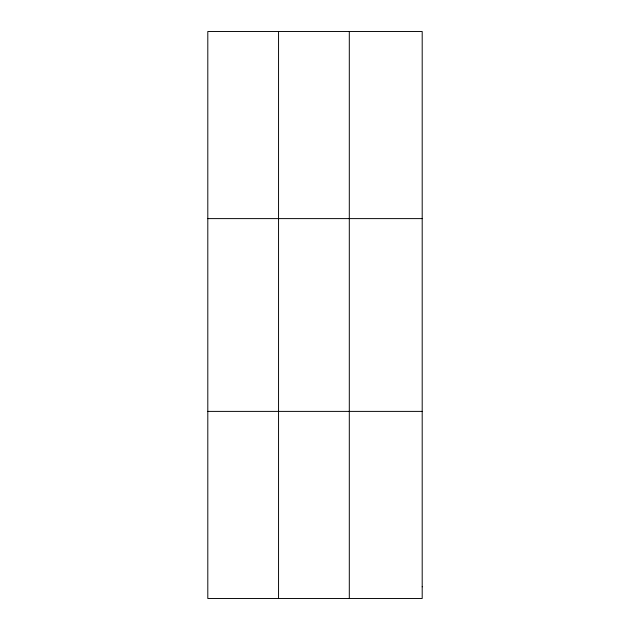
<?xml version="1.0" encoding="UTF-8"?>
<svg xmlns="http://www.w3.org/2000/svg" width="630" height="630" viewBox="0 0 630 630"><rect width="100%" height="100%" fill="white"/><g stroke="black" fill="none" stroke-linecap="round" stroke-linejoin="round"><path stroke-width="0.94" d="M278.555 598.5L278.555 31.5M349.303 598.5L349.303 31.5M207.805 218.61L422.195 218.61M207.805 411.39L422.195 411.39M422.195 586.806L422.195 598.5L207.805 598.5L207.805 31.5L422.195 31.5L422.195 586.806"/></g></svg>
